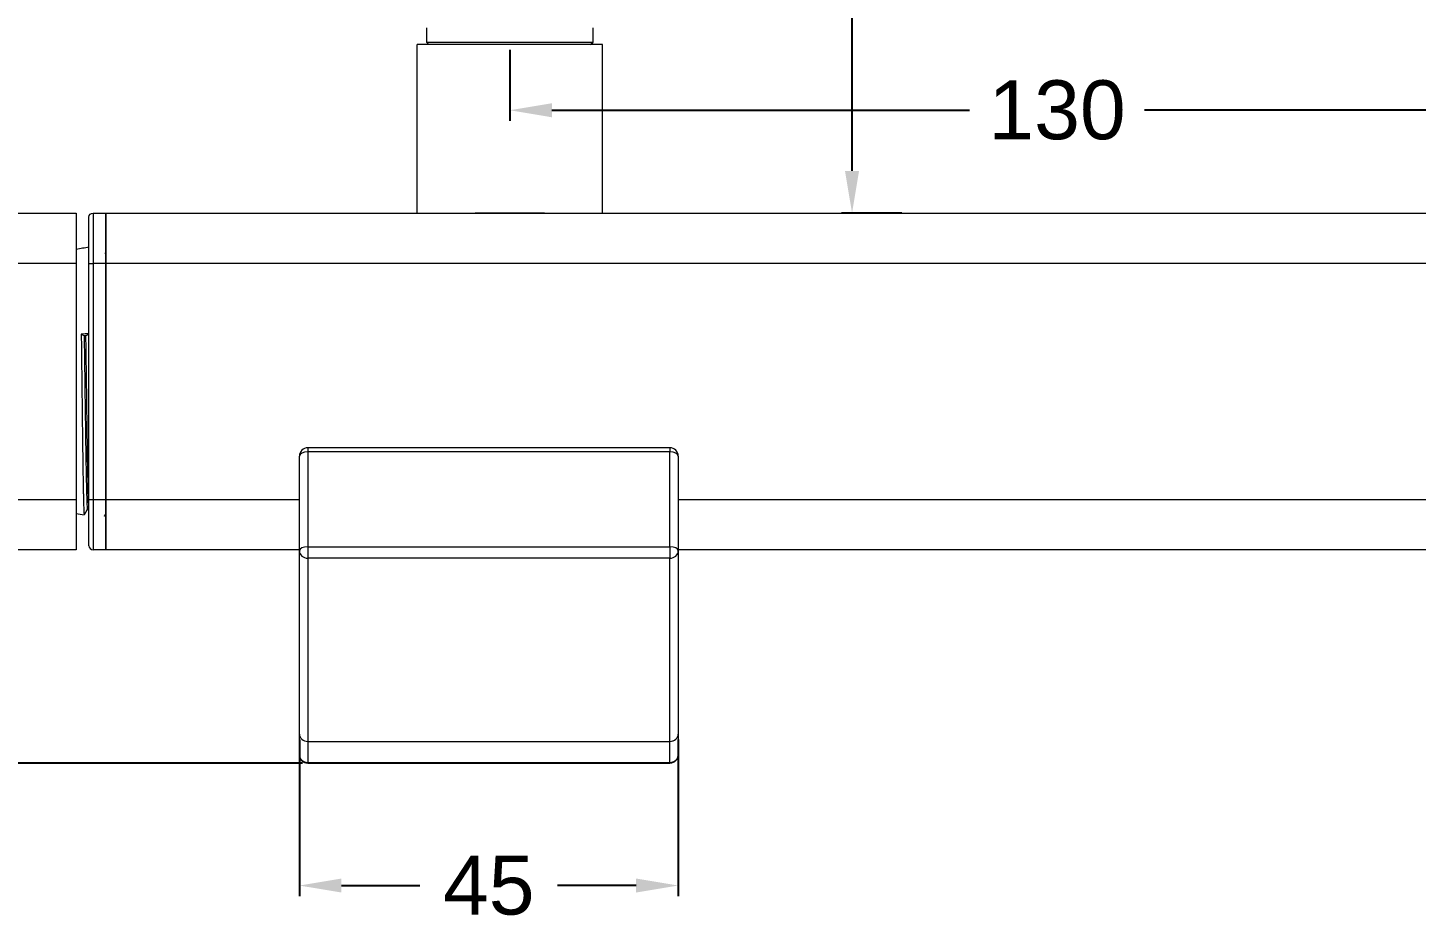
# Model space of a CAD drawing. Header units: millimetres. Extents: x 24023 to 24864, y 1163 to 1757.
# Drawn here: x 24143.1 to 24308, y 1359.9 to 1466.4 of the extents above; entities that cross this region are included whole.
import ezdxf

# ---------------------------------------------------------------- set-up
doc = ezdxf.new("R2010")
doc.units = ezdxf.units.MM
doc.styles.get("Standard").update_dxf_attribs({"font": 'arial.ttf'})
doc.dimstyles.new('ISO-25', dxfattribs={"dimtxt": 7, "dimasz": 5, "dimexe": 1.252, "dimexo": 0.625, "dimgap": 1, "dimtad": 1, "dimtih": 1, "dimtoh": 1, "dimdec": 1, "dimdsep": 46, "dimtxsty": 'Standard', "dimcen": 0, "dimclrd": 3, "dimclre": 3, "dimclrt": 4, "dimadec": 0, "dimazin": 0, "dimtfac": 1, "dimtdec": 1, "dimtmove": 0, "dimatfit": 3, "dimfxl": 1, "dimarcsym": 0})

# ---------------------------------------------------------------- blocks, each defined once
blk = doc.blocks.new('*D43')
at = {"color": 3, "lineweight": -2, "transparency": 16777216}
for p, q in [((24200.35, 1463.75), (24200.35, 1455.32)), ((24330.35, 1463.75), (24330.35, 1455.32)), ((24205.35, 1456.58), (24254.95, 1456.58)), ((24325.35, 1456.58), (24275.74, 1456.58))]:
    blk.add_line(p, q, dxfattribs=at)
at = {"color": 3, "transparency": 16777216}
for points in [[(24205.35, 1457.41), (24205.35, 1455.74), (24200.35, 1456.58)], [(24325.35, 1457.41), (24325.35, 1455.74), (24330.35, 1456.58)]]:
    blk.add_solid(points, dxfattribs=at)
at = {"layer": 'Defpoints', "color": 0, "transparency": 16777216}
for p in [(24200.35, 1464.37), (24330.35, 1464.37), (24330.35, 1456.58)]:
    blk.add_point(p, dxfattribs=at)
at = {"color": 4, "transparency": 16777216, "insert": (24265.35, 1456.58), "char_height": 7, "attachment_point": 5}
blk.add_mtext('130', dxfattribs=at)
blk = doc.blocks.new('*D45')
at = {"color": 3, "lineweight": -2, "transparency": 16777216}
for p, q in [((24246.92, 1520.18), (24239.74, 1520.18)), ((24241, 1515.18), (24241, 1488.85)), ((24241, 1449.37), (24241, 1475.7)), ((24246.92, 1444.37), (24239.74, 1444.37))]:
    blk.add_line(p, q, dxfattribs=at)
at = {"color": 3, "transparency": 16777216}
for points in [[(24240.16, 1515.18), (24241.83, 1515.18), (24241, 1520.18)], [(24240.16, 1449.37), (24241.83, 1449.37), (24241, 1444.37)]]:
    blk.add_solid(points, dxfattribs=at)
at = {"layer": 'Defpoints', "color": 0, "transparency": 16777216}
for p in [(24247.55, 1520.18), (24241, 1444.37), (24247.55, 1444.37)]:
    blk.add_point(p, dxfattribs=at)
at = {"color": 4, "transparency": 16777216, "insert": (24241, 1482.27), "char_height": 7, "attachment_point": 5}
blk.add_mtext('75.8', dxfattribs=at)
blk = doc.blocks.new('*D47')
at = {"color": 3, "lineweight": -2, "transparency": 16777216}
for p, q in [((24116.72, 1444.37), (24102.09, 1444.37)), ((24103.34, 1439.37), (24103.34, 1418.29)), ((24103.34, 1384.06), (24103.34, 1405.14)), ((24175.72, 1379.06), (24102.09, 1379.06))]:
    blk.add_line(p, q, dxfattribs=at)
at = {"color": 3, "transparency": 16777216}
for points in [[(24102.51, 1439.37), (24104.18, 1439.37), (24103.34, 1444.37)], [(24102.51, 1384.06), (24104.18, 1384.06), (24103.34, 1379.06)]]:
    blk.add_solid(points, dxfattribs=at)
at = {"layer": 'Defpoints', "color": 0, "transparency": 16777216}
for p in [(24117.35, 1444.37), (24103.34, 1379.06), (24176.35, 1379.06)]:
    blk.add_point(p, dxfattribs=at)
at = {"color": 4, "transparency": 16777216, "insert": (24103.34, 1411.72), "char_height": 7, "attachment_point": 5}
blk.add_mtext('65.3', dxfattribs=at)
blk = doc.blocks.new('*D49')
at = {"color": 3, "lineweight": -2, "transparency": 16777216}
for p, q in [((24175.35, 1381.87), (24175.35, 1363.26)), ((24220.35, 1381.87), (24220.35, 1363.26)), ((24180.35, 1364.51), (24189.67, 1364.51)), ((24215.35, 1364.51), (24206.03, 1364.51))]:
    blk.add_line(p, q, dxfattribs=at)
at = {"color": 3, "transparency": 16777216}
for points in [[(24180.35, 1365.34), (24180.35, 1363.68), (24175.35, 1364.51)], [(24215.35, 1365.34), (24215.35, 1363.68), (24220.35, 1364.51)]]:
    blk.add_solid(points, dxfattribs=at)
at = {"layer": 'Defpoints', "color": 0, "transparency": 16777216}
for p in [(24175.35, 1382.5), (24220.35, 1382.5), (24220.35, 1364.51)]:
    blk.add_point(p, dxfattribs=at)
at = {"color": 4, "transparency": 16777216, "insert": (24197.85, 1364.51), "char_height": 7, "attachment_point": 5}
blk.add_mtext('45', dxfattribs=at)

msp = doc.modelspace()

# ---------------------------------------------------------------- linework, layer by layer
at = {"linetype": 'Continuous', "lineweight": 18}
for p, q in [((24190.45, 1466.37), (24190.45, 1464.67)), ((24210.25, 1464.67), (24210.25, 1466.37)), ((24190.45, 1464.67), (24190.75, 1464.37)), ((24190.45, 1464.67), (24210.25, 1464.67)), ((24209.95, 1464.37), (24210.25, 1464.67)), ((24211.35, 1464.37), (24189.35, 1464.37)), ((24189.35, 1444.37), (24189.35, 1464.37)), ((24211.35, 1444.37), (24211.35, 1464.37)), ((24117.35, 1444.37), (24148.85, 1444.37)), ((24148.85, 1444.37), (24148.85, 1438.37)), ((24150.35, 1438.37), (24150.35, 1443.87)), ((24150.85, 1444.37), (24152.35, 1444.37)), ((24152.35, 1444.37), (24152.35, 1438.37)), ((24152.35, 1444.37), (24368.35, 1444.37)), ((24152.35, 1438.37), (24152.35, 1444.37)), ((24204.45, 1444.37), (24196.25, 1444.37)), ((24148.85, 1438.37), (24148.85, 1410.37)), ((24150.35, 1410.37), (24150.35, 1438.37)), ((24152.35, 1410.37), (24152.35, 1438.37)), ((24152.35, 1438.37), (24152.35, 1410.37)), ((24149.79, 1429.77), (24149.45, 1429.99)), ((24150.35, 1429.98), (24150, 1429.77)), ((24150, 1429.77), (24149.79, 1429.77)), ((24175.35, 1404.25), (24175.35, 1415.5)), ((24219.35, 1416.5), (24176.35, 1416.5)), ((24220.35, 1415.5), (24220.35, 1404.25)), ((24148.85, 1410.37), (24148.85, 1404.37)), ((24150.35, 1404.87), (24150.35, 1410.37)), ((24152.35, 1410.37), (24152.35, 1404.37)), ((24152.35, 1404.37), (24152.35, 1410.37)), ((24150.18, 1409.18), (24150.35, 1409.18)), ((24148.85, 1404.37), (24117.35, 1404.37)), ((24152.35, 1404.37), (24150.85, 1404.37)), ((24175.35, 1404.37), (24152.35, 1404.37)), ((24175.35, 1382.5), (24175.35, 1404.25)), ((24368.35, 1404.37), (24220.35, 1404.37)), ((24220.35, 1404.25), (24220.35, 1382.5)), ((24175.35, 1380), (24175.35, 1382.5)), ((24220.35, 1382.5), (24220.35, 1380)), ((24176.35, 1381.63), (24219.35, 1381.63)), ((24176.35, 1381.63), (24219.35, 1381.63)), ((24176.35, 1379.06), (24219.35, 1379.06))]:
    msp.add_line(p, q, dxfattribs=at)
at = {"linetype": 'Continuous', "lineweight": 13}
for p, q in [((24150.85, 1444.37), (24150.85, 1438.37)), ((24148.85, 1438.37), (24117.35, 1438.37)), ((24150.35, 1438.37), (24150.85, 1438.37)), ((24150.85, 1438.37), (24150.85, 1410.37)), ((24152.35, 1438.37), (24150.85, 1438.37)), ((24368.35, 1438.37), (24152.35, 1438.37)), ((24176.35, 1416.5), (24176.35, 1416)), ((24219.35, 1416), (24176.35, 1416)), ((24176.35, 1416), (24176.35, 1404.75)), ((24219.35, 1416.5), (24219.35, 1416)), ((24219.35, 1404.75), (24219.35, 1416)), ((24117.35, 1410.37), (24148.85, 1410.37)), ((24150.35, 1410.37), (24150.85, 1410.37)), ((24150.85, 1410.37), (24152.35, 1410.37)), ((24150.85, 1410.37), (24150.85, 1404.37)), ((24152.35, 1410.37), (24175.35, 1410.37)), ((24220.35, 1410.37), (24368.35, 1410.37)), ((24176.35, 1404.75), (24176.35, 1403.38)), ((24176.35, 1404.75), (24219.35, 1404.75)), ((24219.35, 1404.75), (24219.35, 1403.38)), ((24219.35, 1403.38), (24176.35, 1403.38)), ((24176.35, 1403.38), (24176.35, 1381.63)), ((24219.35, 1381.63), (24219.35, 1403.38)), ((24176.35, 1381.63), (24176.35, 1379.13)), ((24219.35, 1379.13), (24219.35, 1381.63)), ((24176.35, 1379.06), (24176.35, 1379.13)), ((24176.35, 1379.13), (24219.35, 1379.13)), ((24219.35, 1379.06), (24219.35, 1379.13))]:
    msp.add_line(p, q, dxfattribs=at)
at = {"linetype": 'Continuous', "lineweight": 18, "extrusion": (0, 0, -1)}
msp.add_arc((-24150.85, 1443.87), 0.5, 0, 90, dxfattribs=at)
at = {"linetype": 'Continuous', "lineweight": 18}
for centre, radius, start, end in [((24157.55, 1390.82), 50, 98.2481, 100.0205), ((24176.35, 1415.5), 1, 90, 180), ((24219.35, 1415.5), 1, 0, 90), ((24157.55, 1457.92), 50, 259.9796, 261.0794), ((24150.85, 1404.87), 0.5, 180, 270)]:
    msp.add_arc(centre, radius, start, end, dxfattribs=at)
for centre, major_axis, ratio, start_param, end_param in [((24157.55, 1412.44), (50, 0), 0.35558, 1.715297, 1.733498), ((24176.35, 1382.5), (-1, 0), 0.866025, 0, 1.570796), ((24176.35, 1382.5), (1, 0), 0.866025, 3.141593, 4.712389), ((24219.35, 1382.5), (-1, 0), 0.866025, 1.570796, 3.141593), ((24219.35, 1382.5), (1, 0), 0.866025, 4.712389, 6.283185)]:
    msp.add_ellipse(centre, major_axis=major_axis, ratio=ratio, start_param=start_param, end_param=end_param, dxfattribs=at)
at = {"linetype": 'Continuous', "lineweight": 13}
for centre, major_axis, ratio, start_param, end_param in [((24176.35, 1415.5), (-1, 0), 0.5, 4.712389, 6.283185), ((24219.35, 1415.5), (-1, 0), 0.5, 3.141593, 4.712389), ((24176.35, 1404.25), (-1, 0), 0.5, 4.712389, 6.283185), ((24176.35, 1404.25), (1, 0), 0.866025, 3.141593, 4.712389), ((24219.35, 1404.25), (-1, 0), 0.5, 3.141593, 4.712389), ((24219.35, 1404.25), (1, 0), 0.866025, 4.712389, 6.283185), ((24176.35, 1380), (-1, 0), 0.866025, 0, 1.570796), ((24219.35, 1380), (-1, 0), 0.866025, 1.570796, 3.141593)]:
    msp.add_ellipse(centre, major_axis=major_axis, ratio=ratio, start_param=start_param, end_param=end_param, dxfattribs=at)
at = {"linetype": 'Continuous', "lineweight": 18}
for points in [[(24152.35, 1439.71), (24152.3, 1439.63), (24152.26, 1439.56)], [(24149.83, 1408.57), (24150.01, 1408.88), (24150.19, 1409.19)], [(24152.21, 1408.37), (24152.28, 1408.49), (24152.35, 1408.6)]]:
    msp.add_open_spline(points, degree=2, dxfattribs=at)
for points, knots in [([(24149.45, 1429.99), (24149.45, 1429.69), (24149.46, 1429.09), (24149.46, 1428.47), (24149.47, 1428.01), (24149.47, 1427.85), (24149.48, 1427.54), (24149.48, 1427.38), (24149.48, 1426.92), (24149.49, 1426.29), (24149.5, 1425.35), (24149.51, 1424.71), (24149.52, 1424.08), (24149.52, 1423.77), (24149.53, 1423.29), (24149.53, 1423.13), (24149.53, 1422.89), (24149.53, 1422.81), (24149.53, 1422.65), (24149.54, 1422.26), (24149.54, 1421.55), (24149.56, 1420.63), (24149.57, 1419.72), (24149.57, 1419.12), (24149.58, 1418.53), (24149.59, 1418.23), (24149.59, 1417.87), (24149.59, 1417.79), (24149.59, 1417.65), (24149.6, 1417.43), (24149.6, 1417.22), (24149.6, 1416.8), (24149.61, 1416.24), (24149.62, 1415.45), (24149.63, 1414.68), (24149.64, 1414.19), (24149.65, 1413.83), (24149.65, 1413.66), (24149.65, 1413.48), (24149.65, 1413.37), (24149.65, 1413.31), (24149.66, 1413.03), (24149.66, 1412.81), (24149.67, 1412.38), (24149.68, 1411.97), (24149.68, 1411.59), (24149.69, 1411.32), (24149.69, 1411.23), (24149.69, 1411.09), (24149.69, 1411.05), (24149.7, 1410.97), (24149.7, 1410.75), (24149.71, 1410.56), (24149.72, 1410.11), (24149.72, 1409.84), (24149.73, 1409.5), (24149.74, 1409.29), (24149.75, 1409.11), (24149.75, 1409.01), (24149.75, 1408.99), (24149.76, 1408.95), (24149.76, 1408.93), (24149.76, 1408.88), (24149.76, 1408.85), (24149.77, 1408.76), (24149.77, 1408.65), (24149.79, 1408.56), (24149.79, 1408.53), (24149.8, 1408.52), (24149.8, 1408.52), (24149.8, 1408.52)], [0, 0, 0, 0, 0.031056, 0.062112, 0.062112, 0.07764, 0.07764, 0.093168, 0.093168, 0.124224, 0.15528, 0.186336, 0.186336, 0.217392, 0.217392, 0.232919, 0.232919, 0.240683, 0.240683, 0.248447, 0.279503, 0.310559, 0.341615, 0.372671, 0.372671, 0.403727, 0.403727, 0.411491, 0.411491, 0.419255, 0.434783, 0.434783, 0.465839, 0.496895, 0.527951, 0.559007, 0.559007, 0.574535, 0.582299, 0.582299, 0.590063, 0.590063, 0.621119, 0.621119, 0.652175, 0.68323, 0.68323, 0.698758, 0.698758, 0.706522, 0.706522, 0.714286, 0.745342, 0.745342, 0.807454, 0.807454, 0.83851, 0.869566, 0.869566, 0.87733, 0.87733, 0.885094, 0.885094, 0.900622, 0.900622, 0.931678, 0.962734, 0.99379, 0.99379, 1, 1, 1, 1]), ([(24149.79, 1429.77), (24149.8, 1429.36), (24149.81, 1428.95), (24149.81, 1428.32), (24149.82, 1428.11), (24149.82, 1427.79), (24149.82, 1427.68), (24149.82, 1427.52), (24149.83, 1427.47), (24149.83, 1427.36), (24149.83, 1426.88), (24149.84, 1426.39), (24149.85, 1425.53), (24149.86, 1425.1), (24149.87, 1424.24), (24149.87, 1423.8), (24149.88, 1423.15), (24149.89, 1422.93), (24149.89, 1422.61), (24149.89, 1422.5), (24149.89, 1422.28), (24149.9, 1422.18), (24149.9, 1421.64), (24149.91, 1421.21), (24149.92, 1420.37), (24149.93, 1419.96), (24149.94, 1419.14), (24149.94, 1418.73), (24149.95, 1418.23), (24149.95, 1418.09), (24149.95, 1417.94), (24149.96, 1417.84), (24149.96, 1417.79), (24149.96, 1417.54), (24149.96, 1417.35), (24149.97, 1416.77), (24149.98, 1416.4), (24149.99, 1415.68), (24149.99, 1415.33), (24150, 1414.65), (24150.01, 1414.32), (24150.02, 1413.92), (24150.02, 1413.84), (24150.02, 1413.69), (24150.02, 1413.61), (24150.03, 1413.38), (24150.03, 1413.23), (24150.04, 1412.79), (24150.04, 1412.52), (24150.06, 1412), (24150.06, 1411.75), (24150.07, 1411.29), (24150.08, 1411.08), (24150.09, 1410.83), (24150.09, 1410.78), (24150.09, 1410.71), (24150.09, 1410.68), (24150.09, 1410.63), (24150.1, 1410.52), (24150.1, 1410.41), (24150.11, 1410.16), (24150.12, 1409.87), (24150.13, 1409.64), (24150.14, 1409.45), (24150.15, 1409.38), (24150.15, 1409.3), (24150.16, 1409.29), (24150.16, 1409.27), (24150.16, 1409.26), (24150.16, 1409.23), (24150.17, 1409.21), (24150.17, 1409.19), (24150.18, 1409.18), (24150.18, 1409.18)], [0, 0, 0, 0, 0.044318, 0.044318, 0.066478, 0.066478, 0.077557, 0.077557, 0.083097, 0.083097, 0.088637, 0.132955, 0.132955, 0.177274, 0.177274, 0.221592, 0.221592, 0.243751, 0.243751, 0.254831, 0.254831, 0.265911, 0.265911, 0.310229, 0.310229, 0.354547, 0.354547, 0.398866, 0.398866, 0.409945, 0.415485, 0.415485, 0.421025, 0.421025, 0.443184, 0.443184, 0.487503, 0.487503, 0.531821, 0.531821, 0.576139, 0.576139, 0.587219, 0.587219, 0.598299, 0.598299, 0.620458, 0.620458, 0.664776, 0.664776, 0.709095, 0.709095, 0.753413, 0.753413, 0.764493, 0.764493, 0.770033, 0.770033, 0.775572, 0.797732, 0.797732, 0.84205, 0.886368, 0.886368, 0.930687, 0.930687, 0.941766, 0.941766, 0.952846, 0.952846, 0.975005, 0.975005, 1, 1, 1, 1]), ([(24150.35, 1409.52), (24150.35, 1409.53), (24150.34, 1409.54), (24150.34, 1409.64), (24150.33, 1409.75), (24150.33, 1409.9), (24150.33, 1409.93), (24150.32, 1410), (24150.32, 1410.03), (24150.32, 1410.14), (24150.31, 1410.21), (24150.31, 1410.44), (24150.3, 1410.61), (24150.29, 1410.98), (24150.28, 1411.18), (24150.27, 1411.61), (24150.27, 1411.84), (24150.26, 1412.2), (24150.26, 1412.33), (24150.25, 1412.49), (24150.25, 1412.52), (24150.25, 1412.59), (24150.25, 1412.68), (24150.25, 1412.79), (24150.24, 1413.12), (24150.24, 1413.4), (24150.22, 1413.99), (24150.21, 1414.6), (24150.2, 1415.25), (24150.2, 1415.76), (24150.19, 1415.93), (24150.19, 1416.15), (24150.19, 1416.19), (24150.19, 1416.28), (24150.19, 1416.32), (24150.18, 1416.45), (24150.18, 1416.54), (24150.18, 1416.99), (24150.17, 1417.35), (24150.16, 1418.09), (24150.15, 1418.47), (24150.14, 1419.24), (24150.14, 1419.63), (24150.13, 1420.22), (24150.13, 1420.42), (24150.12, 1420.72), (24150.12, 1420.82), (24150.12, 1420.97), (24150.12, 1421.03), (24150.12, 1421.13), (24150.11, 1421.58), (24150.11, 1422.04), (24150.1, 1422.86), (24150.09, 1423.27), (24150.08, 1424.09), (24150.07, 1424.5), (24150.07, 1425.12), (24150.06, 1425.33), (24150.06, 1425.64), (24150.06, 1425.79), (24150.05, 1425.95), (24150.05, 1426.05), (24150.05, 1426.1), (24150.05, 1426.57), (24150.04, 1426.98), (24150.03, 1427.79), (24150.02, 1428.19), (24150.01, 1428.99), (24150.01, 1429.38), (24150, 1429.77)], [0, 0, 0, 0, 0.005494, 0.005494, 0.052851, 0.052851, 0.06469, 0.06469, 0.07653, 0.07653, 0.100208, 0.100208, 0.147566, 0.147566, 0.194923, 0.194923, 0.242281, 0.242281, 0.26596, 0.26596, 0.271879, 0.271879, 0.277799, 0.289638, 0.289638, 0.336996, 0.336996, 0.384353, 0.431711, 0.431711, 0.455389, 0.455389, 0.461309, 0.461309, 0.467229, 0.467229, 0.479068, 0.479068, 0.526425, 0.526425, 0.573783, 0.573783, 0.62114, 0.62114, 0.644819, 0.644819, 0.656658, 0.656658, 0.662578, 0.662578, 0.668498, 0.715855, 0.715855, 0.763213, 0.763213, 0.81057, 0.81057, 0.834249, 0.834249, 0.846088, 0.852008, 0.852008, 0.857928, 0.857928, 0.905285, 0.905285, 0.952643, 0.952643, 1, 1, 1, 1]), ([(24175.35, 1380), (24175.35, 1379.9), (24175.38, 1379.71), (24175.53, 1379.42), (24175.79, 1379.19), (24176.09, 1379.08), (24176.27, 1379.06), (24176.35, 1379.06)], [0, 0, 0, 0, 0.181052, 0.402807, 0.627923, 0.862252, 1, 1, 1, 1]), ([(24219.35, 1379.06), (24219.43, 1379.06), (24219.64, 1379.09), (24219.95, 1379.22), (24220.2, 1379.48), (24220.33, 1379.75), (24220.35, 1379.93), (24220.35, 1380)], [0, 0, 0, 0, 0.163396, 0.415435, 0.64358, 0.863866, 1, 1, 1, 1])]:
    msp.add_open_spline(points, degree=3, knots=knots, dxfattribs=at)

# ---------------------------------------------------------------- dimensions: what is measured, and where the dimension line sits
at = {"color": 6}
for base, p1, p2, picture, middle in [((24241, 1444.37), (24247.55, 1520.18), (24247.55, 1444.37), '*D45', (24241, 1482.27)), ((24103.34, 1379.06), (24117.35, 1444.37), (24176.35, 1379.06), '*D47', (24103.34, 1411.72))]:
    dim = msp.add_linear_dim(base=base, p1=p1, p2=p2, angle=90, dimstyle='ISO-25', override={"dimgap": 3, "dimtad": 0}, dxfattribs=at)
    dim.commit()
    dim.dimension.update_dxf_attribs({"geometry": picture, "text_midpoint": middle})
for base, p1, p2, picture, middle in [((24330.35, 1456.58), (24200.35, 1464.37), (24330.35, 1464.37), '*D43', (24265.35, 1456.58)), ((24220.35, 1364.51), (24175.35, 1382.5), (24220.35, 1382.5), '*D49', (24197.85, 1364.51))]:
    dim = msp.add_linear_dim(base=base, p1=p1, p2=p2, dimstyle='ISO-25', override={"dimgap": 3, "dimtad": 0}, dxfattribs=at)
    dim.commit()
    dim.dimension.update_dxf_attribs({"geometry": picture, "text_midpoint": middle})

doc.saveas('drawing.dxf')
